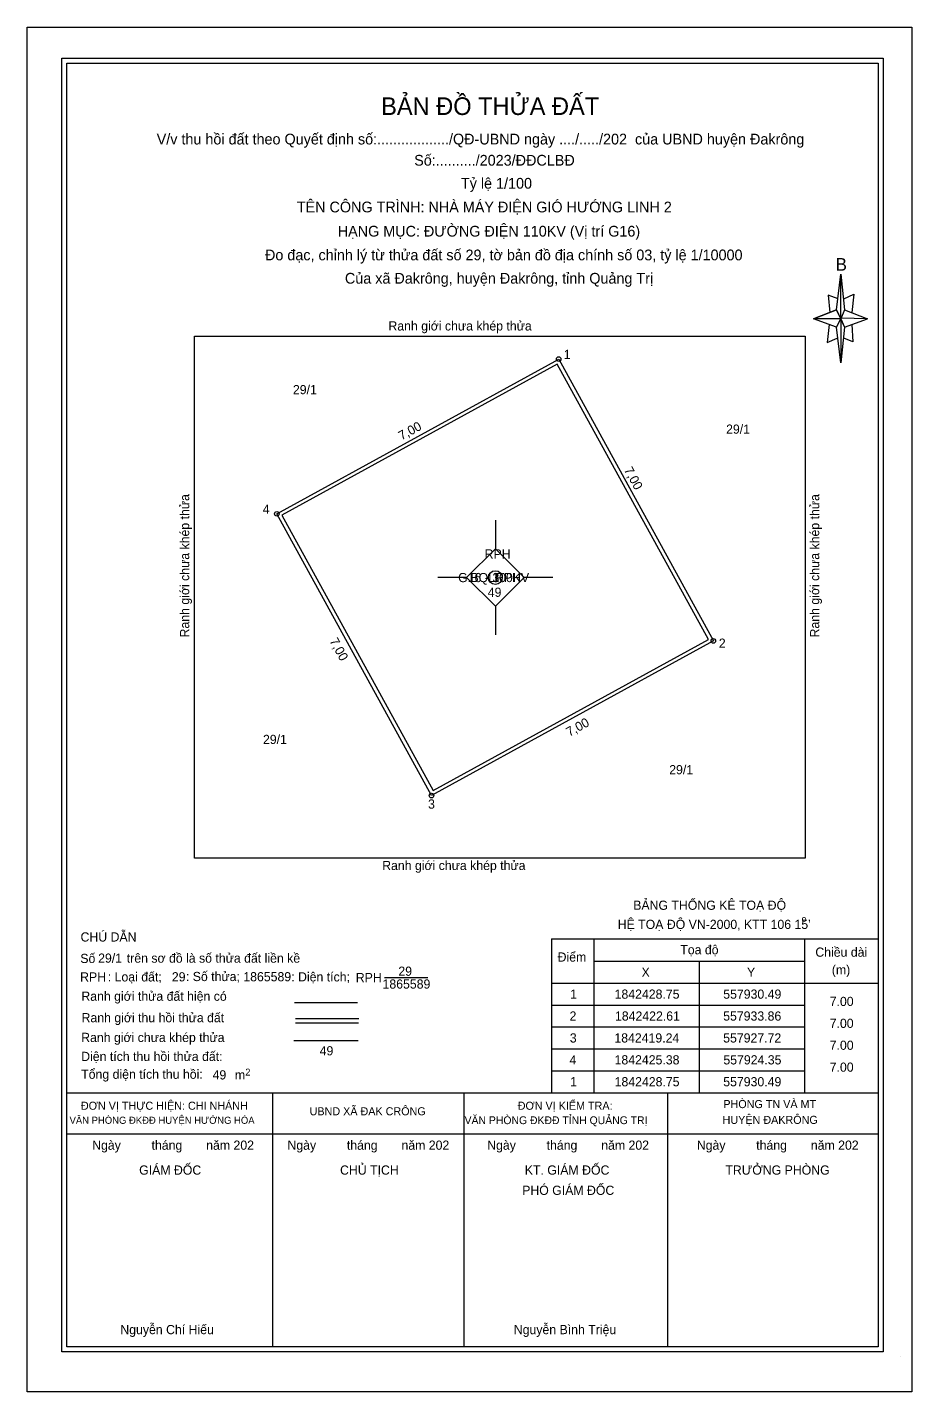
# Model space of a CAD drawing. Extents: x 554326 to 557938, y 1842406 to 1850283.
# Drawn here: x 557918.92 to 557938.18, y 1842406.26 to 1842435.97 of the extents above; entities that cross this region are included whole.
import ezdxf

# ---------------------------------------------------------------- set-up
doc = ezdxf.new("R2010")
doc.units = 0
for name, color, linetype in [('hsktNoiDung', 7, 'Continuous'), ('hsktTemplate', 7, 'Continuous'), ('Level 10', 7, 'Continuous'), ('Level 11', 7, 'Continuous'), ('Level 13', 7, 'Continuous'), ('Level 15', 7, 'Continuous'), ('Level 2', 7, 'Continuous'), ('Level 20', 7, 'Continuous'), ('Level 21', 7, 'Continuous'), ('Level 27', 7, 'Continuous'), ('Level 28', 7, 'Continuous'), ('Level 41', 7, 'Continuous'), ('Level 5', 7, 'Continuous'), ('Level 6', 7, 'Continuous'), ('Level 62', 7, 'Continuous'), ('NhanTuCan', 7, 'Continuous')]:
    doc.layers.add(name, color=color, linetype=linetype)

msp = doc.modelspace()

# ---------------------------------------------------------------- linework, layer by layer
at = {"layer": 'hsktTemplate'}
for p, q in [((557936.535, 1842429.821), (557936.635, 1842430.596)), ((557936.575, 1842430.06), (557936.357, 1842430.139)), ((557936.357, 1842430.139), (557936.396, 1842429.761)), ((557936.694, 1842430.06), (557936.913, 1842430.159)), ((557936.913, 1842430.159), (557936.873, 1842429.761)), ((557936.535, 1842429.821), (557936.039, 1842429.622)), ((557936.039, 1842429.622), (557936.535, 1842429.821)), ((557936.635, 1842429.622), (557936.535, 1842429.821)), ((557936.535, 1842429.821), (557936.714, 1842429.444)), ((557936.714, 1842429.821), (557937.211, 1842429.622)), ((557936.535, 1842429.444), (557936.039, 1842429.622)), ((557936.635, 1842429.622), (557936.039, 1842429.622)), ((557936.377, 1842429.503), (557936.337, 1842429.106)), ((557937.211, 1842429.622), (557936.635, 1842429.642)), ((557936.635, 1842429.642), (557936.635, 1842429.622)), ((557936.635, 1842429.622), (557936.714, 1842429.444)), ((557936.714, 1842429.444), (557936.635, 1842428.669)), ((557936.714, 1842429.444), (557937.211, 1842429.622)), ((557936.714, 1842429.444), (557937.211, 1842429.622)), ((557936.873, 1842429.503), (557936.893, 1842429.126)), ((557936.337, 1842429.106), (557936.555, 1842429.205)), ((557936.893, 1842429.126), (557936.694, 1842429.205)), ((557924.736, 1842414.735), (557926.111, 1842414.735)), ((557924.757, 1842414.388), (557926.14, 1842414.388)), ((557924.757, 1842414.295), (557926.131, 1842414.295)), ((557919.782, 1842412.772), (557937.446, 1842412.772)), ((557924.266, 1842407.244), (557924.266, 1842412.772)), ((557928.434, 1842407.244), (557928.434, 1842412.772)), ((557932.863, 1842407.244), (557932.863, 1842412.772)), ((557919.782, 1842411.879), (557937.446, 1842411.879)), ((557937.932, 1842407.029), (557937.932, 1842407.029)), ((557937.932, 1842407.029), (557937.932, 1842407.029)), ((557937.932, 1842407.029), (557937.932, 1842407.029))]:
    msp.add_line(p, q, dxfattribs=at)
for points in [[(557919.674, 1842435.301), (557937.555, 1842435.301), (557937.555, 1842407.129), (557919.674, 1842407.129)], [(557919.782, 1842435.193), (557937.446, 1842435.193), (557937.446, 1842407.237), (557919.782, 1842407.237)], [(557936.635, 1842430.596), (557936.714, 1842429.821), (557936.635, 1842429.622)], [(557936.635, 1842429.622), (557936.635, 1842428.669), (557936.535, 1842429.444)], [(557922.561, 1842429.248), (557935.854, 1842429.248), (557935.854, 1842417.883), (557922.561, 1842417.883)]]:
    msp.add_lwpolyline(points, close=True, dxfattribs=at)
msp.add_lwpolyline([(557926.127, 1842413.9), (557924.723, 1842413.9)], dxfattribs=at)
at = {"layer": 'Level 10'}
msp.add_lwpolyline([(557933.857, 1842422.61), (557927.721, 1842419.242), (557924.353, 1842425.378), (557930.489, 1842428.747), (557933.857, 1842422.61)], dxfattribs=at)
at = {"layer": 'Level 11'}
for p, q in [((557929.11, 1842425.24), (557929.11, 1842424.615)), ((557929.11, 1842424.615), (557928.485, 1842423.99)), ((557929.735, 1842423.99), (557929.11, 1842424.615)), ((557928.485, 1842423.99), (557927.86, 1842423.99)), ((557928.485, 1842423.99), (557929.11, 1842423.365)), ((557929.11, 1842423.365), (557929.735, 1842423.99)), ((557930.36, 1842423.99), (557929.735, 1842423.99)), ((557929.11, 1842423.365), (557929.11, 1842422.74))]:
    msp.add_line(p, q, dxfattribs=at)
msp.add_circle((557929.11, 1842423.99), 0.15, dxfattribs=at)
at = {"layer": 'Level 13'}
msp.add_lwpolyline([(557926.694, 1842415.279), (557927.643, 1842415.279)], dxfattribs=at)
at = {"layer": 'Level 2'}
msp.add_lwpolyline([(557918.919, 1842435.973), (557938.175, 1842435.973), (557938.175, 1842406.261), (557918.919, 1842406.261)], close=True, dxfattribs=at)
at = {"layer": 'Level 21'}
for centre in [(557930.489, 1842428.747), (557924.353, 1842425.378), (557933.857, 1842422.61), (557927.721, 1842419.242)]:
    msp.add_circle(centre, 0.05, dxfattribs=at)
at = {"layer": 'Level 27'}
for p, q in [((557937.446, 1842416.627), (557937.446, 1842412.772)), ((557930.335, 1842416.124), (557937.446, 1842416.124)), ((557930.335, 1842416.124), (557930.335, 1842412.772)), ((557931.252, 1842416.124), (557931.252, 1842412.772)), ((557935.84, 1842416.124), (557935.84, 1842412.772)), ((557931.252, 1842415.635), (557935.84, 1842415.635)), ((557933.546, 1842415.635), (557933.546, 1842412.772)), ((557930.335, 1842415.158), (557937.446, 1842415.158)), ((557930.335, 1842414.68), (557935.84, 1842414.68)), ((557930.335, 1842414.203), (557935.84, 1842414.203)), ((557930.335, 1842413.726), (557935.84, 1842413.726)), ((557930.335, 1842413.249), (557935.84, 1842413.249)), ((557930.335, 1842412.772), (557937.446, 1842412.772))]:
    msp.add_line(p, q, dxfattribs=at)
at = {"layer": 'Level 41'}
msp.add_lwpolyline([(557927.753, 1842419.351), (557933.749, 1842422.642), (557930.457, 1842428.638), (557924.461, 1842425.347)], close=True, dxfattribs=at)

# ---------------------------------------------------------------- texts
at = {"layer": 'hsktNoiDung'}
for s, height, p in [('Số ', 0.2, (557920.074, 1842415.596)), ('29/1', 0.2, (557920.462, 1842415.603)), ('trên sơ đồ là số thửa đất liền kề', 0.2, (557921.086, 1842415.603)), ('RPH', 0.2, (557920.07, 1842415.192)), (': Loại đất;', 0.2, (557920.672, 1842415.195)), ('29', 0.2, (557922.067, 1842415.196)), (': Số thửa; ', 0.2, (557922.373, 1842415.203)), ('1865589', 0.2, (557923.623, 1842415.198)), (' : Diện tích;', 0.2, (557924.592, 1842415.195)), ('49', 0.2, (557922.954, 1842413.061)), ('m', 0.2, (557923.439, 1842413.061)), ('2', 0.15, (557923.666, 1842413.146))]:
    msp.add_text(s, height=height, dxfattribs=at).set_placement(p)
at = {"layer": 'hsktTemplate'}
for s, height, p in [('BẢN ĐỒ THỬA ĐẤT', 0.38401, (557926.624, 1842434.063)), ('V/v thu hồi đất theo Quyết định số:................../QĐ-UBND ngày ..../...../202  của UBND huyện Đakrông', 0.233918, (557921.737, 1842433.421)), ('Số:........../2023/ĐĐCLBĐ', 0.23392, (557927.344, 1842432.96)), ('Tỷ lệ 1/100', 0.23392, (557928.361, 1842432.458)), ('TÊN CÔNG TRÌNH: NHÀ MÁY ĐIỆN GIÓ HƯỚNG LINH 2', 0.23392, (557924.787, 1842431.942)), ('HẠNG MỤC: ĐƯỜNG ĐIỆN 110KV (Vị trí G16)', 0.23392, (557925.679, 1842431.415)), ('Đo đạc, chỉnh lý từ thửa đất số 29, tờ bản đồ địa chính số 03, tỷ lệ 1/10000', 0.23392, (557924.095, 1842430.898)), ('B', 0.274, (557936.521, 1842430.673)), ('Của xã Đakrông, huyện Đakrông, tỉnh Quảng Trị', 0.23392, (557925.835, 1842430.39)), ('Ranh giới chưa khép thửa', 0.2, (557926.782, 1842429.37)), ('Ranh giới chưa khép thửa', 0.2, (557926.646, 1842417.621)), ('BẢNG THỐNG KÊ TOẠ ĐỘ', 0.2, (557932.112, 1842416.755)), ("HỆ TOẠ ĐỘ VN-2000, KTT 106 15'", 0.2, (557931.774, 1842416.338)), ('o', 0.139, (557935.78, 1842416.49)), ('CHÚ DẪN', 0.2, (557920.079, 1842416.064)), ('Ranh giới thửa đất hiện có', 0.2, (557920.097, 1842414.774)), ('Ranh giới thu hồi thửa đất', 0.2, (557920.101, 1842414.306)), ('Ranh giới chưa khép thửa', 0.2, (557920.093, 1842413.876)), ('Diện tích thu hồi thửa đất:', 0.2, (557920.093, 1842413.463)), ('Tổng diện tích thu hồi:', 0.2, (557920.093, 1842413.075)), ('ĐƠN VỊ THỰC HIỆN: CHI NHÁNH', 0.17544, (557920.087, 1842412.401)), ('UBND XÃ ĐAK CRÔNG', 0.17544, (557925.066, 1842412.28)), ('ĐƠN VỊ KIỂM TRA:', 0.17544, (557929.597, 1842412.401)), ('PHÒNG TN VÀ MT', 0.17544, (557934.074, 1842412.437)), ('VĂN PHÒNG ĐKĐĐ HUYỆN HƯỚNG HÓA', 0.15409, (557919.84, 1842412.095)), ('VĂN PHÒNG ĐKĐĐ TỈNH QUẢNG TRỊ', 0.16963, (557928.44, 1842412.088)), ('HUYỆN ĐAKRÔNG', 0.17544, (557934.058, 1842412.093)), ('Ngày         tháng       năm 202', 0.2, (557920.332, 1842411.53)), ('Ngày         tháng       năm 202', 0.2, (557924.584, 1842411.53)), ('Ngày         tháng       năm 202', 0.2, (557928.933, 1842411.53)), ('Ngày         tháng       năm 202', 0.2, (557933.497, 1842411.53)), ('GIÁM ĐỐC', 0.2, (557921.355, 1842410.988)), ('CHỦ TỊCH', 0.2, (557925.729, 1842410.988)), ('KT. GIÁM ĐỐC', 0.2, (557929.751, 1842410.988)), ('TRƯỞNG PHÒNG', 0.2, (557934.119, 1842410.988)), ('PHÓ GIÁM ĐỐC', 0.2, (557929.694, 1842410.547)), ('Nguyễn Chí Hiếu', 0.2, (557920.945, 1842407.514)), ('Nguyễn Bình Triệu', 0.2, (557929.512, 1842407.514))]:
    msp.add_text(s, height=height, dxfattribs=at).set_placement(p)
at = {"layer": 'Level 13'}
for s, p in [('29', (557926.998, 1842415.318)), ('RPH', (557926.072, 1842415.179)), ('1865589', (557926.654, 1842415.039))]:
    msp.add_text(s, height=0.2, dxfattribs=at).set_placement(p)
at = {"layer": 'Level 15'}
msp.add_text('BQLRPH', height=0.2, dxfattribs=at).set_placement((557928.568, 1842423.89))
at = {"layer": 'Level 2'}
for p in [(557922.445, 1842422.686), (557936.162, 1842422.686)]:
    msp.add_text('Ranh giới chưa khép thửa', height=0.2, rotation=90, dxfattribs=at).set_placement(p)
at = {"layer": 'Level 20'}
msp.add_text('3', height=0.2, dxfattribs=at).set_placement((557929.048, 1842423.89))
at = {"layer": 'Level 21'}
for s, p in [('1', (557930.598, 1842428.749)), ('1', (557930.598, 1842428.749)), ('4', (557924.046, 1842425.38)), ('2', (557933.976, 1842422.461)), ('3', (557927.645, 1842418.958))]:
    msp.add_text(s, height=0.2, dxfattribs=at).set_placement(p)
at = {"layer": 'Level 27'}
for s, p in [('Điểm', (557930.466, 1842415.627)), ('Tọa độ', (557933.137, 1842415.786)), ('Chiều dài', (557936.077, 1842415.733)), ('X', (557932.294, 1842415.296)), ('Y', (557934.589, 1842415.296)), ('(m)', (557936.436, 1842415.349)), ('1', (557930.738, 1842414.819)), ('1842428.75', (557931.707, 1842414.819)), ('557930.49', (557934.072, 1842414.819)), ('7.00', (557936.39, 1842414.66)), ('2', (557930.726, 1842414.342)), ('1842422.61', (557931.715, 1842414.342)), ('557933.86', (557934.071, 1842414.342)), ('7.00', (557936.39, 1842414.183)), ('3', (557930.732, 1842413.865)), ('1842419.24', (557931.702, 1842413.865)), ('557927.72', (557934.071, 1842413.865)), ('7.00', (557936.39, 1842413.706)), ('4', (557930.725, 1842413.388)), ('1842425.38', (557931.706, 1842413.388)), ('557924.35', (557934.075, 1842413.388)), ('7.00', (557936.39, 1842413.229)), ('1', (557930.738, 1842412.911)), ('1842428.75', (557931.707, 1842412.911)), ('557930.49', (557934.072, 1842412.911))]:
    msp.add_text(s, height=0.2, dxfattribs=at).set_placement(p)
at = {"layer": 'Level 28'}
msp.add_text('G16 - 100KV', height=0.2, dxfattribs=at).set_placement((557928.3, 1842423.89))
at = {"layer": 'Level 5'}
for rotation, p in [(28.7623, (557927.069, 1842426.973)), (298.763, (557931.905, 1842426.334)), (298.7619, (557925.493, 1842422.61)), (28.7626, (557930.72, 1842420.522))]:
    msp.add_text('7,00', height=0.2, rotation=rotation, dxfattribs=at).set_placement(p)
for p in [(557928.945, 1842423.57), (557925.285, 1842413.585)]:
    msp.add_text('49', height=0.2, dxfattribs=at).set_placement(p)
at = {"layer": 'Level 6'}
for p in [(557928.945, 1842423.57), (557925.285, 1842413.585)]:
    msp.add_text('49', height=0.2, dxfattribs=at).set_placement(p)
at = {"layer": 'Level 62'}
msp.add_text('RPH', height=0.2, dxfattribs=at).set_placement((557928.877, 1842424.404))
at = {"layer": 'NhanTuCan'}
for p in [(557924.703, 1842427.982), (557934.134, 1842427.122), (557924.051, 1842420.365), (557932.896, 1842419.706)]:
    msp.add_text('29/1', height=0.2, dxfattribs=at).set_placement(p)

doc.saveas('drawing.dxf')
